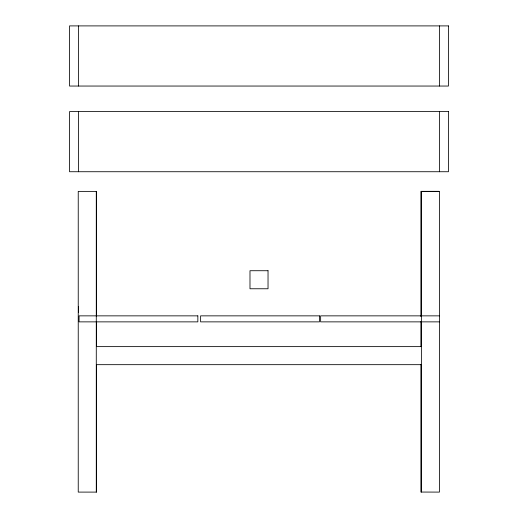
<?xml version="1.0" encoding="UTF-8"?>
<svg xmlns="http://www.w3.org/2000/svg" width="518" height="518" viewBox="0 0 518 518"><rect width="100%" height="100%" fill="white"/><g stroke="black" fill="none" stroke-linecap="round" stroke-linejoin="round"><path stroke-width="0.78" d="M438.947 191.336L420.907 191.336L420.907 316.634M439.419 315.857L320.642 315.857L320.642 321.866L439.419 321.866M96.38 346.626L421.639 346.626M96.38 364.672L421.639 364.672M439.419 25.9L439.419 86.046M439.439 111.584L439.439 171.73M421.38 492.1L421.38 191.382L439.419 191.382L439.419 492.1L420.907 492.055L420.907 364.329M420.907 321.484L420.907 346.542M96.607 315.876L96.607 191.382L78.237 191.382L78.237 492.1L96.607 492.1L96.607 364.374M96.607 321.536L96.607 346.594M96.283 191.382L96.283 492.1M78.561 25.9L78.561 86.046M78.581 111.584L78.581 171.73M78.581 306.63L78.581 312.645M448.446 25.9L69.541 25.9L69.541 86.046L448.446 86.046L448.446 25.9M448.459 111.584L69.554 111.584L69.554 171.73L448.459 171.73L448.459 111.584M268.033 270.726L249.987 270.726L249.987 288.766L268.033 288.766L268.033 270.726M197.85 315.857L79.073 315.857L79.073 321.866L197.85 321.866L197.85 315.857M319.405 315.857L200.621 315.857L200.621 321.866L319.405 321.866L319.405 315.857"/></g></svg>
